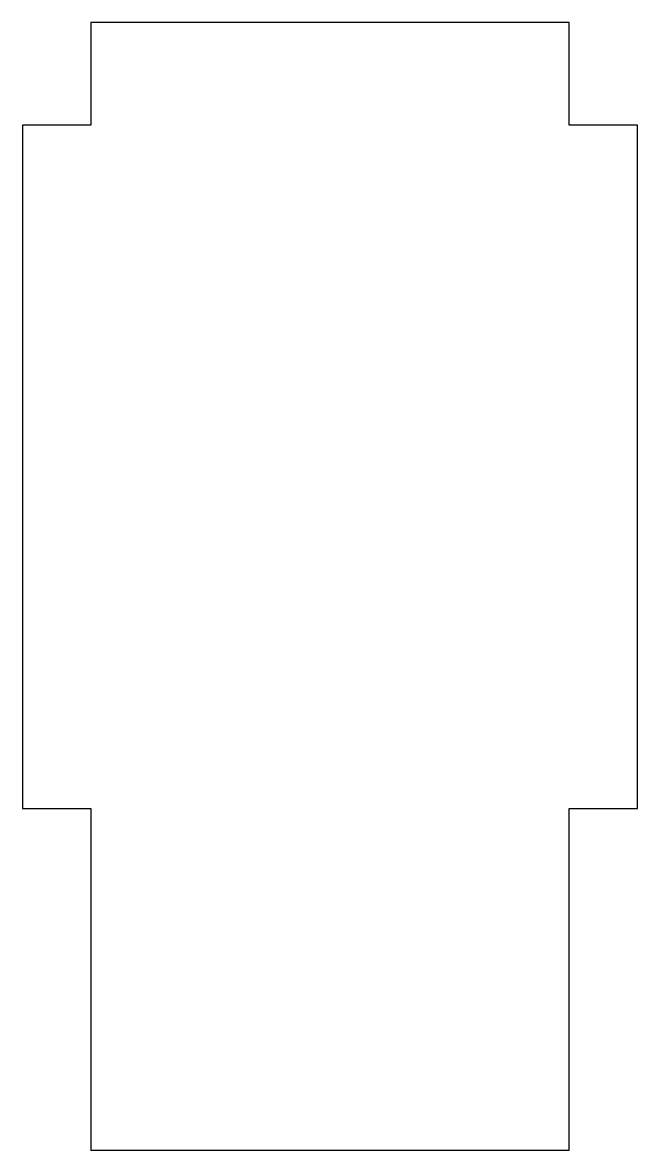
# Model space of a CAD drawing. Header units: millimetres. Extents: x -9 to 9, y -18 to 15.
import ezdxf

# ---------------------------------------------------------------- set-up
doc = ezdxf.new("R2010")
doc.units = ezdxf.units.MM

msp = doc.modelspace()

# ---------------------------------------------------------------- linework, layer by layer
at = {"color": 7, "linetype": 'Continuous', "lineweight": 25}
for p, q in [((7, 15), (-7, 15)), ((-7, 15), (-7, 12)), ((7, 12), (7, 15)), ((-9, 12), (-9, -8)), ((-7, 12), (-9, 12)), ((9, 12), (7, 12)), ((9, -8), (9, 12)), ((-9, -8), (-7, -8)), ((-7, -8), (-7, -18)), ((7, -8), (9, -8)), ((7, -18), (7, -8)), ((7, -18), (-7, -18))]:
    msp.add_line(p, q, dxfattribs=at)

doc.saveas('drawing.dxf')
